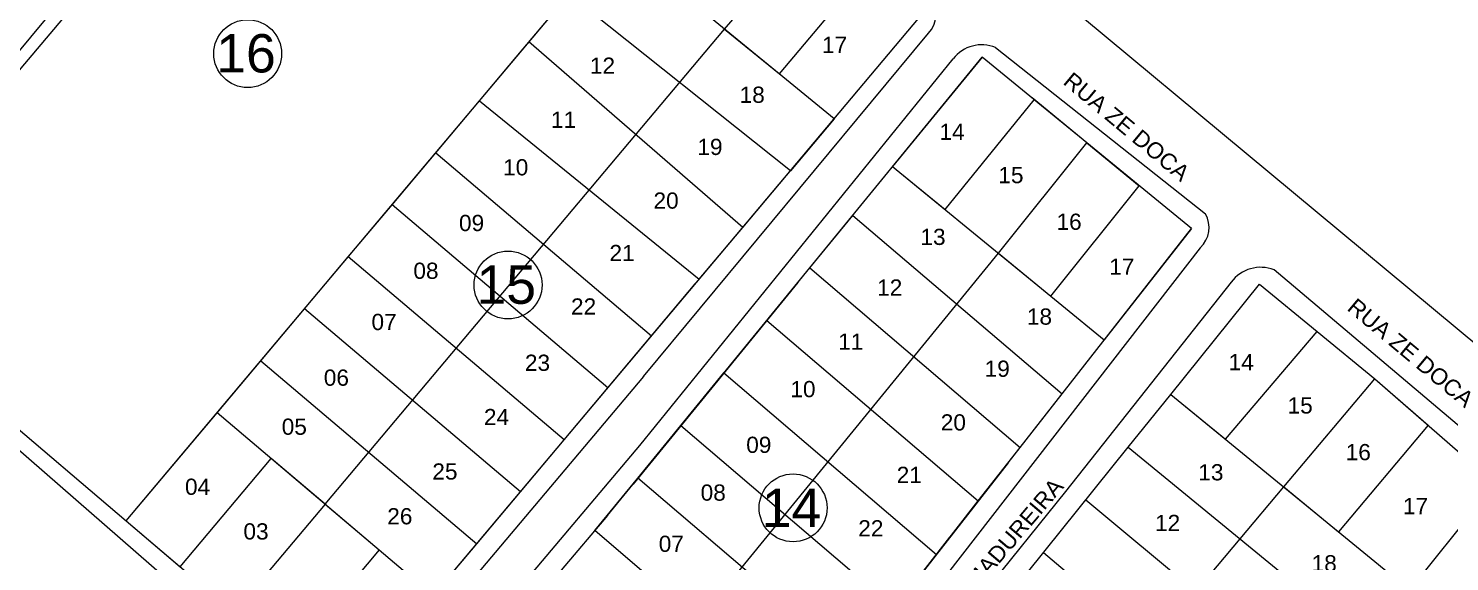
# Model space of a CAD drawing. Header units: metres. Extents: x 3808 to 8215, y 2374 to 6187.
# Drawn here: x 6023.7 to 6274.8, y 5711 to 5805.2 of the extents above; entities that cross this region are included whole.
import ezdxf

# ---------------------------------------------------------------- set-up
doc = ezdxf.new("R2010")
doc.units = ezdxf.units.M
doc.linetypes.add('CENTER', pattern=[2, 1.25, -0.25, 0.25, -0.25])
for name, color, linetype in [('0 - Divisão rela', 7, 'CENTER'), ('0 - Meio Fio', 32, 'Continuous'), ('vista', 7, 'Continuous')]:
    doc.layers.add(name, color=color, linetype=linetype)
doc.styles.add('pedro', font='arial.ttf', dxfattribs={"height": 3})

msp = doc.modelspace()

# ---------------------------------------------------------------- linework, layer by layer
at = {"layer": '0 - Divisão rela', "linetype": 'Continuous', "lineweight": 5}
for p, q in [((6060.897, 5843.881), (5990.777, 5760.783)), ((6087.744, 5773.787), (6143.791, 5840.464)), ((6146.718, 5805.095), (6163.004, 5824.469)), ((6111.123, 5801.601), (6127.375, 5820.936)), ((6166.062, 5789.254), (6127.375, 5820.936)), ((6156.389, 5797.175), (6172.61, 5816.471)), ((6158.34, 5780.068), (6119.249, 5811.268)), ((6079.105, 5685.805), (6182.217, 5808.473)), ((6076.132, 5721.121), (6146.718, 5805.095)), ((6146.718, 5805.095), (6156.389, 5797.175)), ((6149.93, 5770.063), (6112.156, 5802.83)), ((6103.401, 5792.415), (6111.123, 5801.601)), ((6159.645, 5760.292), (6192.194, 5800.167)), ((6192.194, 5800.167), (6176.385, 5780.8)), ((6229.2, 5769.853), (6192.194, 5800.167)), ((6095.68, 5783.229), (6103.401, 5792.415)), ((6103.401, 5792.415), (6142.209, 5760.877)), ((6185.669, 5773.197), (6201.414, 5792.614)), ((6210.697, 5785.01), (6201.027, 5792.931)), ((6210.697, 5785.01), (6201.414, 5792.614)), ((6118.356, 5732.5), (6166.062, 5789.254)), ((6166.062, 5789.254), (6158.34, 5780.068)), ((6195.091, 5765.481), (6210.697, 5785.01)), ((6210.697, 5785.01), (6219.98, 5777.405)), ((6087.959, 5774.043), (6095.68, 5783.229)), ((6095.68, 5783.229), (6133.798, 5750.872)), ((6176.385, 5780.8), (6213.797, 5750.162)), ((6176.385, 5780.8), (6185.669, 5773.197)), ((6149.93, 5770.063), (6157.651, 5779.249)), ((6204.375, 5757.878), (6219.98, 5777.405)), ((6040.987, 5718.162), (6087.744, 5773.787)), ((6080.237, 5764.857), (6087.959, 5774.043)), ((6126.077, 5741.686), (6087.959, 5774.043)), ((6161.763, 5762.887), (6169.352, 5772.183)), ((6169.352, 5772.183), (6206.319, 5740.602)), ((6142.209, 5760.877), (6149.93, 5770.063)), ((6196.81, 5728.446), (6229.2, 5769.853)), ((6229.2, 5769.853), (6213.797, 5750.162)), ((6072.516, 5755.671), (6080.237, 5764.857)), ((6118.356, 5732.5), (6080.237, 5764.857)), ((6127.039, 5682.136), (6195.091, 5765.481)), ((6195.091, 5765.481), (6204.375, 5757.878)), ((6154.175, 5753.591), (6161.763, 5762.887)), ((6161.763, 5762.887), (6198.925, 5731.15)), ((5990.777, 5760.783), (6040.987, 5718.162)), ((6126.025, 5719.106), (6159.645, 5760.292)), ((6133.798, 5750.872), (6141.52, 5760.057)), ((6159.645, 5760.292), (6152.056, 5750.996)), ((6225.536, 5740.539), (6241.201, 5760.022)), ((6241.201, 5760.022), (6261.612, 5743.302)), ((6064.794, 5746.485), (6072.516, 5755.671)), ((6110.634, 5723.314), (6072.516, 5755.671)), ((6146.587, 5744.295), (6154.175, 5753.591)), ((6154.175, 5753.591), (6191.532, 5721.698)), ((6126.077, 5741.686), (6133.798, 5750.872)), ((6152.056, 5750.996), (6144.468, 5741.7)), ((6235.206, 5732.618), (6251.407, 5751.662)), ((6141.202, 5737.699), (6148.79, 5746.995)), ((6057.073, 5737.299), (6064.794, 5746.485)), ((6064.794, 5746.485), (6102.913, 5714.128)), ((6138.961, 5735.031), (6146.557, 5744.321)), ((6146.557, 5744.321), (6184.138, 5712.247)), ((6245.519, 5724.171), (6261.612, 5743.302)), ((6261.612, 5743.302), (6282.79, 5724.766)), ((6261.612, 5743.302), (6271.018, 5735.069)), ((6118.356, 5732.5), (6126.077, 5741.686)), ((6144.468, 5741.7), (6136.88, 5732.404)), ((6198.925, 5731.15), (6206.319, 5740.602)), ((6218.016, 5731.187), (6225.536, 5740.539)), ((6225.536, 5740.539), (6267.785, 5705.933)), ((6225.536, 5740.539), (6235.206, 5732.618)), ((6040.987, 5718.162), (6057.073, 5737.299)), ((6095.191, 5704.942), (6057.073, 5737.299)), ((6133.614, 5728.403), (6141.202, 5737.699)), ((6131.365, 5725.741), (6138.961, 5735.031)), ((6138.961, 5735.031), (6176.745, 5702.795)), ((6271.018, 5735.069), (6255.189, 5716.25)), ((6110.634, 5723.314), (6118.356, 5732.5)), ((6136.88, 5732.404), (6130.556, 5724.657)), ((6173.279, 5675.547), (6218.016, 5731.187)), ((6191.532, 5721.698), (6198.925, 5731.15)), ((6218.016, 5731.187), (6260.308, 5696.548)), ((6050.516, 5710.073), (6066.603, 5729.21)), ((6076.132, 5721.121), (6066.603, 5729.21)), ((6126.025, 5719.106), (6133.614, 5728.403)), ((6196.81, 5728.446), (6164.331, 5686.926)), ((6196.81, 5728.446), (6189.416, 5718.994)), ((6123.769, 5716.451), (6131.365, 5725.741)), ((6169.351, 5693.343), (6131.365, 5725.741)), ((6267.785, 5705.933), (6282.79, 5724.766)), ((6102.913, 5714.128), (6110.634, 5723.314)), ((6210.529, 5721.875), (6252.632, 5686.915)), ((6237.794, 5714.988), (6245.519, 5724.171)), ((6245.519, 5724.171), (6255.189, 5716.25)), ((6076.132, 5721.121), (6060.046, 5701.984)), ((6076.132, 5721.121), (6085.662, 5713.032)), ((6184.138, 5712.247), (6191.532, 5721.698)), ((6040.987, 5718.162), (6079.105, 5685.805)), ((6040.987, 5718.162), (6050.516, 5710.073)), ((6126.025, 5719.106), (6117.848, 5709.486)), ((6189.416, 5718.994), (6182.023, 5709.542)), ((6142.216, 5700.723), (6123.769, 5716.451)), ((6179.119, 5705.83), (6186.512, 5715.281)), ((6214.421, 5687.204), (6237.794, 5714.988)), ((6085.662, 5713.032), (6069.576, 5693.894)), ((6095.191, 5704.942), (6102.913, 5714.128)), ((6176.745, 5702.795), (6184.138, 5712.247)), ((6203.037, 5712.558), (6244.957, 5677.282))]:
    msp.add_line(p, q, dxfattribs=at)
at = {"layer": '0 - Meio Fio', "linetype": 'Continuous', "lineweight": 5}
for p, q in [((6043.736, 5827.309), (5989.747, 5762.493)), ((6132.401, 5743.693), (6182.743, 5804.365)), ((6131.731, 5731.491), (6187.098, 5799.841)), ((6194.585, 5801.848), (6231.656, 5772.473)), ((6230.743, 5766.452), (6136.825, 5645.45)), ((6283.56, 5728.901), (6243.801, 5762.529)), ((6236.214, 5760.363), (6206.949, 5723.362)), ((5990.67, 5758.066), (6076.639, 5683.145)), ((6132.401, 5743.693), (6082.077, 5684.02)), ((6088.816, 5680.586), (6131.731, 5731.491)), ((6206.949, 5723.362), (6138.642, 5638.836))]:
    msp.add_line(p, q, dxfattribs=at)
for centre, radius, start, end in [((6179.242, 5807.667), 4.813, 316.68469, 36.79078), ((6192.146, 5795.977), 6.358, 67.44536, 142.56886), ((6227.354, 5770.046), 4.94, 313.32079, 29.43103), ((6241.396, 5756.58), 6.417, 67.98886, 143.87078)]:
    msp.add_arc(centre, radius, start, end, dxfattribs=at)
at = {"layer": 'vista', "lineweight": 5}
msp.add_line((6198.29, 5816.92), (7160.779, 5016.067), dxfattribs=at)
for centre in [(6062.461, 5800.769), (6108.465, 5759.873), (6158.815, 5720.473)]:
    msp.add_circle(centre, 6, dxfattribs=at)

# ---------------------------------------------------------------- texts
at = {"layer": 'vista', "lineweight": 5, "style": 'pedro'}
for s, height, rotation, p in [('16', 6.7786, 360, (6056.898, 5797.441)), ('RUA ZE DOCA', 2.86398, 320.16905, (6206.336, 5795.512)), ('15', 6.7786, 360, (6102.875, 5756.544)), ('RUA ZE DOCA', 2.86398, 320.16905, (6256.509, 5755.546)), ('RUA B7 / RUA MADUREIRA', 2.86398, 49.65244, (6173.533, 5685.012)), ('14', 6.7786, 360, (6153.264, 5717.086))]:
    msp.add_text(s, height=height, rotation=rotation, dxfattribs=at).set_placement(p)
for s, p in [('17', (6163.921, 5800.895)), ('12', (6122.912, 5797.21)), ('18', (6149.361, 5792.072)), ('11', (6116.025, 5787.644)), ('14', (6184.669, 5785.533)), ('19', (6141.902, 5782.856)), ('10', (6107.583, 5779.251)), ('15', (6195.072, 5777.87)), ('20', (6134.149, 5773.364)), ('09', (6099.788, 5769.404)), ('16', (6205.343, 5769.622)), ('13', (6181.303, 5766.948)), ('21', (6126.371, 5764.091)), ('17', (6214.667, 5761.679)), ('08', (6091.731, 5760.957)), ('12', (6173.658, 5757.994)), ('22', (6119.577, 5754.641)), ('07', (6084.33, 5751.902)), ('18', (6200.107, 5752.856)), ('11', (6166.771, 5748.428)), ('23', (6111.432, 5744.693)), ('14', (6235.76, 5744.806)), ('06', (6075.904, 5742.06)), ('19', (6192.648, 5743.64)), ('10', (6158.329, 5740.035)), ('15', (6246.163, 5737.143)), ('24', (6104.193, 5735.097)), ('20', (6184.895, 5734.148)), ('05', (6068.472, 5733.387)), ('09', (6150.534, 5730.188)), ('16', (6256.434, 5728.895)), ('25', (6095.08, 5725.471)), ('21', (6177.117, 5724.875)), ('13', (6230.399, 5725.328)), ('04', (6051.383, 5722.771)), ('08', (6142.477, 5721.741)), ('17', (6266.532, 5719.342)), ('26', (6087.115, 5717.555)), ('12', (6222.754, 5716.374)), ('03', (6061.71, 5714.877)), ('22', (6170.323, 5715.425)), ('07', (6135.076, 5712.686)), ('18', (6250.412, 5709.246))]:
    msp.add_text(s, height=2.864, dxfattribs=at).set_placement(p)

doc.saveas('drawing.dxf')
